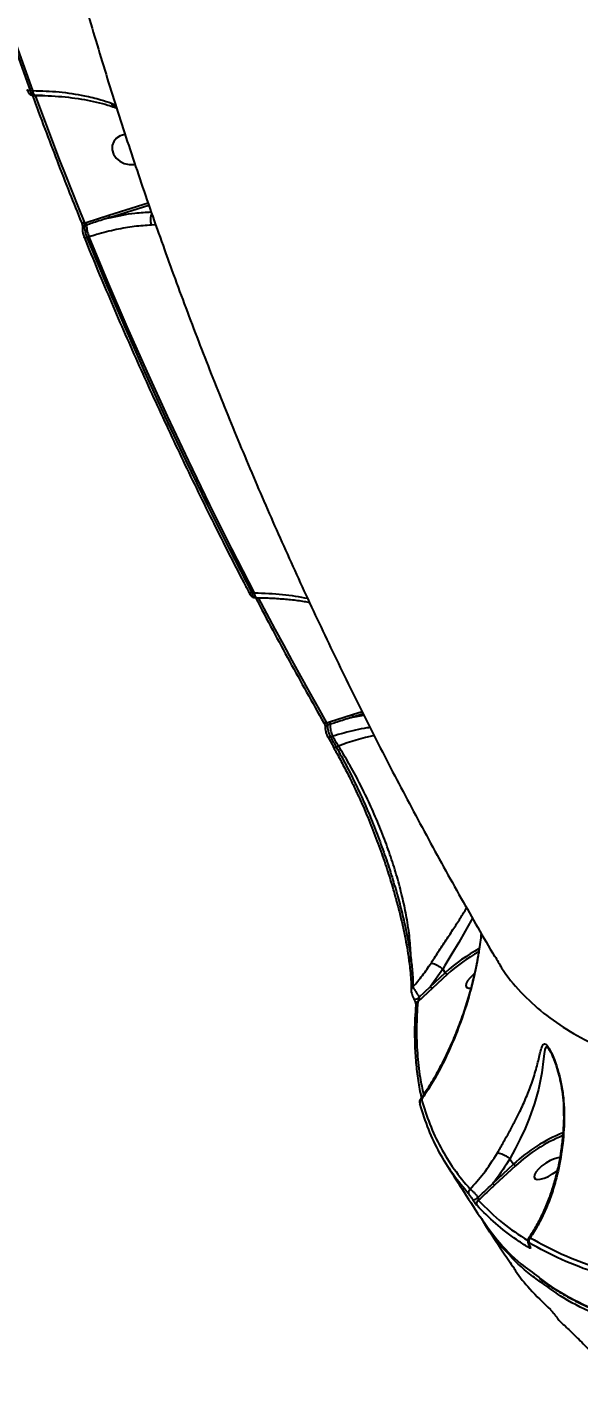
# Model space of a CAD drawing. Header units: millimetres. Extents: x -4153 to 4002, y -5023 to 3197.
# Drawn here: x -1524.8 to -1384, y -1678.3 to -1330.1 of the extents above; entities that cross this region are included whole.
import ezdxf

# ---------------------------------------------------------------- set-up
doc = ezdxf.new("R2010")
doc.units = ezdxf.units.MM
for name, color, linetype in [('DIKOM_ОБЪЕКТ', 7, 'Continuous'), ('DIKOM_РАЗМЕР_ЗОНА', 7, 'Continuous'), ('DIKOM_РАЗМЕР_ОБЪЕКТА', 7, 'Continuous')]:
    doc.layers.add(name, color=color, linetype=linetype)
doc.styles.add('style1', font='arialbd.ttf', dxfattribs={"width": 0.8})
doc.dimstyles.new('1-50', dxfattribs={"dimtxt": 300, "dimasz": 200, "dimexe": 100, "dimexo": 0, "dimgap": 100, "dimtad": 1, "dimtxsty": 'style1', "dimcen": 200, "dimclrd": 7, "dimclre": 7, "dimclrt": 7, "dimadec": 1, "dimazin": 2, "dimtfac": 1, "dimtmove": 0, "dimatfit": 2, "dimfxl": 0, "dimlwd": 25, "dimlwe": 18, "dimarcsym": 0})

# ---------------------------------------------------------------- blocks, each defined once
blk = doc.blocks.new('*D9')
at = {"layer": 'Defpoints', "color": 0, "transparency": 16777216}
for p in [(2370.19, 1747.32), (-2106.31, -2974.61), (1195.51, -2974.61)]:
    blk.add_point(p, dxfattribs=at)
at = {"layer": 'DIKOM_РАЗМЕР_ОБЪЕКТА', "color": 7, "lineweight": 18, "transparency": 16777216}
for p, q in [((2370.19, 1747.32), (-2206.31, 1747.32)), ((1195.51, -2974.61), (-2206.31, -2974.61))]:
    blk.add_line(p, q, dxfattribs=at)
at = {"layer": 'DIKOM_РАЗМЕР_ОБЪЕКТА', "color": 7, "lineweight": 25, "transparency": 16777216}
blk.add_line((-2106.31, 1547.32), (-2106.31, -2774.61), dxfattribs=at)
at = {"layer": 'DIKOM_РАЗМЕР_ОБЪЕКТА', "color": 7, "transparency": 16777216}
for points in [[(-2139.64, 1547.32), (-2072.98, 1547.32), (-2106.31, 1747.32)], [(-2139.64, -2774.61), (-2072.98, -2774.61), (-2106.31, -2974.61)]]:
    blk.add_solid(points, dxfattribs=at)
at = {"layer": 'DIKOM_РАЗМЕР_ОБЪЕКТА', "color": 7, "transparency": 16777216, "insert": (-2359.48, -612.26), "char_height": 300, "attachment_point": 5, "rotation": 90, "style": 'style1'}
blk.add_mtext('{\\fArial|b0|i0|c204|p34;4700}', dxfattribs=at)
blk = doc.blocks.new('*D10')
at = {"layer": 'Defpoints', "color": 0, "transparency": 16777216}
for p in [(4001.69, -909.96), (-3216.31, -1859.46), (4001.69, -4923)]:
    blk.add_point(p, dxfattribs=at)
at = {"layer": 'DIKOM_РАЗМЕР_ЗОНА', "color": 7, "lineweight": 18, "transparency": 16777216}
for p, q in [((4001.69, -909.96), (4001.69, -5023)), ((-3216.31, -1859.46), (-3216.31, -5023))]:
    blk.add_line(p, q, dxfattribs=at)
at = {"layer": 'DIKOM_РАЗМЕР_ЗОНА', "color": 7, "lineweight": 25, "transparency": 16777216}
blk.add_line((-3016.31, -4923), (3801.69, -4923), dxfattribs=at)
at = {"layer": 'DIKOM_РАЗМЕР_ЗОНА', "color": 7, "transparency": 16777216}
for points in [[(-3016.31, -4889.67), (-3016.31, -4956.33), (-3216.31, -4923)], [(3801.69, -4889.67), (3801.69, -4956.33), (4001.69, -4923)]]:
    blk.add_solid(points, dxfattribs=at)
at = {"layer": 'DIKOM_РАЗМЕР_ЗОНА', "color": 7, "transparency": 16777216, "insert": (392.69, -4669.83), "char_height": 300, "attachment_point": 5, "style": 'style1'}
blk.add_mtext('{\\fArial|b0|i0|c204|p34;7200}', dxfattribs=at)
blk = doc.blocks.new('*D11')
at = {"layer": 'Defpoints', "color": 0, "transparency": 16777216}
for p in [(2631.36, 3197.31), (-3702.81, -4429.79), (2071.05, -4429.79)]:
    blk.add_point(p, dxfattribs=at)
at = {"layer": 'DIKOM_РАЗМЕР_ЗОНА', "color": 7, "lineweight": 18, "transparency": 16777216}
for p, q in [((2631.36, 3197.31), (-3802.81, 3197.31)), ((2071.05, -4429.79), (-3802.81, -4429.79))]:
    blk.add_line(p, q, dxfattribs=at)
at = {"layer": 'DIKOM_РАЗМЕР_ЗОНА', "color": 7, "lineweight": 25, "transparency": 16777216}
blk.add_line((-3702.81, 2997.31), (-3702.81, -4229.79), dxfattribs=at)
at = {"layer": 'DIKOM_РАЗМЕР_ЗОНА', "color": 7, "transparency": 16777216}
for points in [[(-3736.14, 2997.31), (-3669.48, 2997.31), (-3702.81, 3197.31)], [(-3736.14, -4229.79), (-3669.48, -4229.79), (-3702.81, -4429.79)]]:
    blk.add_solid(points, dxfattribs=at)
at = {"layer": 'DIKOM_РАЗМЕР_ЗОНА', "color": 7, "transparency": 16777216, "insert": (-3955.98, -616.24), "char_height": 300, "attachment_point": 5, "rotation": 90, "style": 'style1'}
blk.add_mtext('{\\fArial|b0|i0|c204|p34;7600}', dxfattribs=at)
blk = doc.blocks.new('*D12')
at = {"layer": 'Defpoints', "color": 0, "transparency": 16777216}
for p in [(-1688.31, 690.56), (2486.69, 690.56), (-1688.31, -3442.2)]:
    blk.add_point(p, dxfattribs=at)
at = {"layer": 'DIKOM_РАЗМЕР_ОБЪЕКТА', "color": 7, "lineweight": 18, "transparency": 16777216}
for p, q in [((-1688.31, 690.56), (-1688.31, -3542.2)), ((2486.69, 690.56), (2486.69, -3542.2))]:
    blk.add_line(p, q, dxfattribs=at)
at = {"layer": 'DIKOM_РАЗМЕР_ОБЪЕКТА', "color": 7, "lineweight": 25, "transparency": 16777216}
blk.add_line((2286.69, -3442.2), (-1488.31, -3442.2), dxfattribs=at)
at = {"layer": 'DIKOM_РАЗМЕР_ОБЪЕКТА', "color": 7, "transparency": 16777216}
for points in [[(-1488.31, -3408.87), (-1488.31, -3475.54), (-1688.31, -3442.2)], [(2286.69, -3408.87), (2286.69, -3475.54), (2486.69, -3442.2)]]:
    blk.add_solid(points, dxfattribs=at)
at = {"layer": 'DIKOM_РАЗМЕР_ОБЪЕКТА', "color": 7, "transparency": 16777216, "insert": (399.19, -3189.03), "char_height": 300, "attachment_point": 5, "style": 'style1'}
blk.add_mtext('{\\fArial|b0|i0|c204|p34;4175}', dxfattribs=at)

msp = doc.modelspace()

# ---------------------------------------------------------------- linework, layer by layer
at = {"layer": 'DIKOM_ОБЪЕКТ', "color": 7, "linetype": 'Continuous'}
for p, q in [((-1524.062, -1346.232), (-1523.401, -1346.231)), ((-1523.383, -1347.464), (-1522.962, -1347.463)), ((-1522.962, -1347.463), (-1522.976, -1347.462)), ((-1522.659, -1347.512), (-1522.792, -1347.513)), ((-1520.944, -1347.519), (-1522.659, -1347.512)), ((-1503.335, -1349.444), (-1502.219, -1350.017)), ((-1502.595, -1350.514), (-1501.995, -1350.739)), ((-1503.977, -1378.052), (-1493.973, -1374.915)), ((-1509.784, -1379.913), (-1503.977, -1378.052)), ((-1493.753, -1375.545), (-1503.856, -1378.713)), ((-1510.24, -1380.056), (-1509.784, -1379.913)), ((-1509.652, -1380.526), (-1510.178, -1380.691)), ((-1492.029, -1380.493), (-1493.102, -1380.61)), ((-1510.334, -1383.648), (-1510.339, -1383.633)), ((-1508.99, -1383.592), (-1509.582, -1383.777)), ((-1468.223, -1474.452), (-1468.226, -1474.444)), ((-1467.509, -1474.497), (-1466.824, -1474.496)), ((-1466.657, -1475.729), (-1466.386, -1475.728)), ((-1466.386, -1475.728), (-1466.404, -1475.726)), ((-1448.42, -1507.712), (-1447.625, -1507.463)), ((-1447.625, -1507.463), (-1441.831, -1505.606)), ((-1441.831, -1505.606), (-1439.359, -1504.831)), ((-1439.052, -1505.434), (-1441.71, -1506.267)), ((-1441.71, -1506.267), (-1438.907, -1505.718)), ((-1447.493, -1508.076), (-1448.188, -1508.294)), ((-1446.831, -1511.142), (-1447.421, -1511.327)), ((-1448.116, -1511.315), (-1448.121, -1511.307)), ((-1448.116, -1511.315), (-1446.651, -1513.878)), ((-1445.957, -1513.887), (-1445.399, -1513.646)), ((-1427.299, -1568.842), (-1427.298, -1568.877)), ((-1418.723, -1570.628), (-1421.913, -1575.059)), ((-1421.913, -1575.059), (-1418.131, -1571.54)), ((-1417.606, -1571.95), (-1421.389, -1575.469)), ((-1418.725, -1570.626), (-1418.723, -1570.628)), ((-1418.723, -1570.628), (-1418.131, -1571.54)), ((-1421.389, -1575.469), (-1425.151, -1578.95)), ((-1424.751, -1577.772), (-1421.913, -1575.059)), ((-1426.086, -1578.323), (-1426.09, -1578.316)), ((-1391.521, -1591.356), (-1391.595, -1591.252)), ((-1401.598, -1619.023), (-1401.595, -1619.026)), ((-1401.595, -1619.026), (-1400.691, -1620.418)), ((-1405.961, -1625.321), (-1400.691, -1620.418)), ((-1400.166, -1620.829), (-1405.436, -1625.731)), ((-1408.215, -1635.431), (-1407.97, -1635.805))]:
    msp.add_line(p, q, dxfattribs=at)
at = {"layer": 'DIKOM_ОБЪЕКТ', "color": 7, "linetype": 'Continuous', "flags": 128}
for points in [[(-1553.149, -1252.299), (-1550.04, -1264.114), (-1546.779, -1275.912), (-1543.367, -1287.689), (-1539.805, -1299.446), (-1536.093, -1311.181), (-1532.231, -1322.891), (-1528.221, -1334.575), (-1524.062, -1346.232)], [(-1523.401, -1346.231), (-1527.57, -1334.551), (-1531.589, -1322.843), (-1535.459, -1311.11), (-1539.179, -1299.352), (-1542.748, -1287.572), (-1546.166, -1275.77), (-1549.432, -1263.949), (-1552.547, -1252.11)], [(-1524.062, -1346.232), (-1524.237, -1346.257), (-1524.399, -1346.263), (-1524.542, -1346.25), (-1524.662, -1346.217), (-1524.753, -1346.166), (-1524.813, -1346.099), (-1524.828, -1346.067)], [(-1522.792, -1347.513), (-1522.967, -1347.538), (-1523.129, -1347.544), (-1523.273, -1347.531), (-1523.393, -1347.498), (-1523.484, -1347.447), (-1523.543, -1347.379), (-1523.557, -1347.35)], [(-1522.792, -1347.513), (-1521.286, -1351.594), (-1519.762, -1355.671), (-1518.22, -1359.745), (-1516.66, -1363.815), (-1515.082, -1367.881), (-1513.486, -1371.943), (-1511.872, -1376.002), (-1510.24, -1380.056)], [(-1499.951, -1357.471), (-1501.106, -1357.807), (-1502.072, -1358.426), (-1502.769, -1359.277), (-1503.143, -1360.292), (-1503.162, -1361.388), (-1502.825, -1362.476), (-1502.159, -1363.469), (-1501.218, -1364.286), (-1500.079, -1364.861), (-1498.833, -1365.146), (-1497.582, -1365.12), (-1497.312, -1365.071)], [(-1510.24, -1380.056), (-1510.413, -1380.087), (-1510.574, -1380.098), (-1510.715, -1380.089), (-1510.833, -1380.06), (-1510.923, -1380.012), (-1510.982, -1379.947), (-1510.993, -1379.924)], [(-1509.582, -1383.777), (-1509.754, -1383.808), (-1509.914, -1383.82), (-1510.055, -1383.812), (-1510.173, -1383.783), (-1510.263, -1383.736), (-1510.322, -1383.672), (-1510.334, -1383.648)], [(-1509.582, -1383.777), (-1504.822, -1395.249), (-1499.919, -1406.687), (-1494.872, -1418.088), (-1489.682, -1429.451), (-1484.35, -1440.775), (-1478.877, -1452.058), (-1473.263, -1463.3), (-1467.509, -1474.497)], [(-1466.824, -1474.496), (-1472.592, -1463.276), (-1478.219, -1452.012), (-1483.705, -1440.706), (-1489.049, -1429.359), (-1494.25, -1417.973), (-1499.308, -1406.548), (-1504.222, -1395.088), (-1508.99, -1383.592)], [(-1467.509, -1474.497), (-1467.675, -1474.543), (-1467.829, -1474.568), (-1467.964, -1474.572), (-1468.077, -1474.555), (-1468.162, -1474.518), (-1468.218, -1474.461), (-1468.223, -1474.452)], [(-1465.841, -1475.777), (-1463.726, -1479.79), (-1461.593, -1483.797), (-1459.442, -1487.798), (-1457.273, -1491.794), (-1455.087, -1495.783), (-1452.882, -1499.765), (-1450.66, -1503.742), (-1448.42, -1507.712)], [(-1448.42, -1507.712), (-1448.584, -1507.763), (-1448.735, -1507.794), (-1448.868, -1507.803), (-1448.979, -1507.789), (-1449.062, -1507.755), (-1449.115, -1507.7), (-1449.117, -1507.698)], [(-1445.399, -1513.646), (-1445.579, -1513.333), (-1445.758, -1513.02), (-1445.937, -1512.707), (-1446.116, -1512.394), (-1446.295, -1512.081), (-1446.474, -1511.768), (-1446.653, -1511.455), (-1446.831, -1511.142)], [(-1447.421, -1511.327), (-1447.584, -1511.378), (-1447.735, -1511.409), (-1447.867, -1511.418), (-1447.977, -1511.406), (-1448.061, -1511.372), (-1448.115, -1511.318), (-1448.116, -1511.315)], [(-1447.421, -1511.327), (-1447.239, -1511.647), (-1447.056, -1511.967), (-1446.873, -1512.287), (-1446.69, -1512.607), (-1446.507, -1512.927), (-1446.324, -1513.247), (-1446.14, -1513.567), (-1445.957, -1513.887)], [(-1446.633, -1513.903), (-1446.649, -1513.88), (-1446.651, -1513.877)], [(-1411.197, -1557.516), (-1411.519, -1558.182), (-1413, -1560.92), (-1414.686, -1563.853), (-1416.397, -1566.734), (-1418.18, -1569.708), (-1418.725, -1570.625), (-1418.725, -1570.626), (-1418.725, -1570.626)], [(-1410.717, -1571.861), (-1410.9, -1572.006), (-1411.776, -1572.803), (-1412.428, -1573.588), (-1412.802, -1574.297), (-1412.868, -1574.874), (-1412.621, -1575.271), (-1412.081, -1575.456), (-1411.623, -1575.457)], [(-1426.817, -1575.808), (-1426.819, -1575.835), (-1426.82, -1575.867)], [(-1391.595, -1591.252), (-1391.952, -1590.748), (-1392.4, -1590.566), (-1392.72, -1591.18), (-1392.891, -1592.21), (-1393.035, -1593.507), (-1393.492, -1597.119), (-1394.336, -1601.379), (-1395.322, -1604.914), (-1396.683, -1608.748), (-1397.752, -1611.311), (-1398.981, -1613.961), (-1400.252, -1616.487), (-1401.598, -1619.023), (-1401.598, -1619.023), (-1401.598, -1619.023)], [(-1424.504, -1605.199), (-1424.581, -1605.042), (-1424.604, -1604.974)], [(-1388.812, -1618.725), (-1389.275, -1618.776), (-1390.249, -1619.042), (-1391.33, -1619.509), (-1392.43, -1620.14), (-1393.46, -1620.885), (-1394.336, -1621.682), (-1394.988, -1622.467), (-1395.362, -1623.176), (-1395.428, -1623.753), (-1395.181, -1624.15), (-1394.642, -1624.335), (-1393.852, -1624.293), (-1392.877, -1624.028), (-1391.796, -1623.56), (-1390.696, -1622.929), (-1389.666, -1622.185), (-1389.49, -1622.038)], [(-1396.625, -1641.202), (-1396.669, -1641.159), (-1396.693, -1641.123)]]:
    msp.add_lwpolyline(points, dxfattribs=at)
at = {"layer": 'DIKOM_ОБЪЕКТ', "color": 7, "linetype": 'Continuous'}
for centre, radius, start, end in [((-1521.777, -1346.359), 1.629, 175.48925, 222.59479), ((-1504.871, -1378.557), 1.027, 351.23716, 29.44526), ((-1509.993, -1381.419), 0.751, 104.24456, 169.86405), ((-1510.791, -1380.451), 1.142, 356.21339, 28.09781), ((-1503.948, -1380.9), 5.716, 176.24714, 208.09144), ((-1465.172, -1474.619), 1.656, 175.74191, 221.95859), ((-1448.634, -1508.001), 1.144, 356.26142, 28.09235), ((-1442.726, -1506.111), 1.028, 351.26897, 29.41344), ((-1447.992, -1509.03), 0.761, 104.87957, 171.39409), ((-1441.793, -1508.451), 5.711, 176.23328, 208.10529), ((-1421.384, -1578.07), 68.755, 102.39244, 110.44414), ((-1446.309, -1513.304), 0.681, 241.54781, 301.07998), ((-1388.889, -1603.581), 43.379, 118.26315, 132.38393), ((-1389.321, -1602.932), 41.951, 118.8399, 132.39487), ((-1426.532, -1568.919), 0.771, 113.45412, 174.22843), ((-1417.362, -1571.098), 0.886, 209.88026, 254.01722), ((-1425.976, -1575.904), 0.846, 117.36817, 173.45212), ((-1421.145, -1574.618), 0.886, 209.86107, 254.03642), ((-1426.128, -1576.332), 1.992, 271.19358, 313.71587), ((-1424.77, -1579.738), 0.875, 115.8075, 173.28315), ((-1423.694, -1604.744), 0.938, 121.53097, 194.16755), ((-1372.104, -1651.515), 42.24, 112.18421, 132.59226), ((-1372.306, -1651.2), 41.215, 112.56518, 132.53147), ((-1399.923, -1619.978), 0.885, 209.83826, 254.05923), ((-1405.193, -1624.88), 0.885, 209.85722, 254.07257), ((-1411.215, -1627.606), 0.988, 124.923, 210.12131), ((-1411.387, -1627.226), 2.362, 278.75002, 314.00432), ((-1409.139, -1630.49), 0.994, 122.72974, 210.12872), ((-1395.751, -1640.053), 1.036, 128.36812, 210.19227), ((-1395.772, -1641.34), 0.967, 168.76952, 211.66048)]:
    msp.add_arc(centre, radius, start, end, dxfattribs=at)
for points, knots in [([(-1543.28, -1158.409), (-1543.157, -1159.554), (-1542.406, -1166.54), (-1540.721, -1179.349), (-1538.211, -1196.834), (-1535.36, -1214.298), (-1532.204, -1231.741), (-1528.734, -1249.156), (-1524.953, -1266.538), (-1520.862, -1283.884), (-1516.461, -1301.189), (-1511.751, -1318.447), (-1506.732, -1335.654), (-1501.408, -1352.806), (-1495.777, -1369.897), (-1489.842, -1386.923), (-1483.603, -1403.879), (-1477.064, -1420.761), (-1470.224, -1437.563), (-1463.086, -1454.281), (-1455.651, -1470.91), (-1447.921, -1487.446), (-1439.898, -1503.883), (-1431.586, -1520.218), (-1422.98, -1536.443), (-1414.322, -1552.175), (-1408.402, -1562.433), (-1405.553, -1567.37)], [0, 0, 0, 0, 0.0080362, 0.0490173, 0.0900368, 0.1310958, 0.1721951, 0.213335, 0.2545163, 0.2957395, 0.3370051, 0.3783137, 0.4196651, 0.46106, 0.5024979, 0.543979, 0.5855037, 0.627071, 0.6686811, 0.7103338, 0.7520289, 0.7937651, 0.8355423, 0.8773601, 0.9192178, 0.9611142, 1, 1, 1, 1]), ([(-1524.821, -1346.053), (-1524.753, -1346.235), (-1524.604, -1346.63), (-1524.324, -1347.047), (-1523.923, -1347.351), (-1523.588, -1347.478), (-1523.416, -1347.454), (-1523.384, -1347.449)], [0, 0, 0, 0, 0.2554973, 0.5558553, 0.7774223, 0.9589783, 1, 1, 1, 1]), ([(-1524.062, -1346.232), (-1524.047, -1346.286), (-1523.967, -1346.576), (-1523.804, -1347.018), (-1523.579, -1347.401), (-1523.446, -1347.435), (-1523.383, -1347.452)], [0, 0, 0, 0, 0.0738647, 0.3970021, 0.7148669, 1, 1, 1, 1]), ([(-1523.489, -1347.531), (-1522.444, -1350.358), (-1519.372, -1358.669), (-1515.199, -1369.467), (-1512, -1377.42), (-1510.993, -1379.924)], [0, 0, 0, 0, 0.2609971, 0.7673247, 1, 1, 1, 1]), ([(-1523.401, -1346.231), (-1521.15, -1346.308), (-1516.585, -1346.464), (-1510.797, -1347.363), (-1506.4, -1348.412), (-1504.223, -1349.145), (-1503.335, -1349.444)], [0, 0, 0, 0, 0.3072578, 0.6233207, 0.8463586, 1, 1, 1, 1]), ([(-1522.975, -1347.499), (-1522.103, -1347.5), (-1520.036, -1347.504), (-1516.855, -1347.692), (-1513.455, -1348.031), (-1510.189, -1348.523), (-1507.103, -1349.162), (-1504.554, -1349.821), (-1503.131, -1350.315), (-1502.592, -1350.503)], [0, 0, 0, 0, 0.1155372, 0.273943, 0.4326218, 0.5909278, 0.748383, 0.9046042, 1, 1, 1, 1]), ([(-1502.575, -1350.475), (-1502.724, -1350.394), (-1503.024, -1350.231), (-1503.226, -1349.833), (-1503.31, -1349.553), (-1503.326, -1349.482), (-1503.335, -1349.444)], [0, 0, 0, 0, 0.42551588, 0.86161315, 0.92664173, 1, 1, 1, 1]), ([(-1503.856, -1378.713), (-1504.152, -1378.803), (-1505.632, -1379.252), (-1507.556, -1379.868), (-1509.199, -1380.384), (-1509.652, -1380.526)], [0, 0, 0, 0, 0.15330835, 0.76655507, 1, 1, 1, 1]), ([(-1503.856, -1378.713), (-1502.748, -1378.472), (-1500.524, -1377.989), (-1496.883, -1377.427), (-1494.539, -1377.308), (-1493.163, -1377.239)], [0, 0, 0, 0, 0.2906243, 0.5837213, 1, 1, 1, 1]), ([(-1493.01, -1377.677), (-1493.04, -1377.718), (-1493.211, -1377.954), (-1493.369, -1378.559), (-1493.435, -1379.396), (-1493.316, -1380.058), (-1493.178, -1380.444), (-1493.12, -1380.57), (-1493.102, -1380.61)], [0, 0, 0, 0, 0.0565483, 0.3234274, 0.5902482, 0.8570756, 0.9558739, 1, 1, 1, 1]), ([(-1510.993, -1379.928), (-1510.985, -1379.946), (-1510.943, -1380.042), (-1510.865, -1380.289), (-1510.78, -1380.634), (-1510.733, -1380.957), (-1510.723, -1381.165), (-1510.729, -1381.266), (-1510.73, -1381.274), (-1510.731, -1381.276)], [0, 0, 0, 0, 0.04491182, 0.2394191, 0.45640413, 0.6768287, 0.8427584, 0.96707531, 1, 1, 1, 1]), ([(-1510.719, -1381.289), (-1510.733, -1381.401), (-1510.775, -1381.73), (-1510.734, -1382.208), (-1510.645, -1382.567), (-1510.62, -1382.665)], [0, 0, 0, 0, 0.2719358, 0.8012136, 1, 1, 1, 1]), ([(-1510.24, -1380.056), (-1510.23, -1380.108), (-1510.209, -1380.212), (-1510.187, -1380.386), (-1510.176, -1380.548), (-1510.175, -1380.645), (-1510.177, -1380.685), (-1510.178, -1380.691)], [0, 0, 0, 0, 0.24425485, 0.48565794, 0.72462624, 0.96170844, 1, 1, 1, 1]), ([(-1510.178, -1380.691), (-1510.181, -1380.72), (-1510.208, -1380.929), (-1510.208, -1381.412), (-1510.094, -1382.2), (-1509.882, -1383.037), (-1509.682, -1383.53), (-1509.582, -1383.777)], [0, 0, 0, 0, 0.0387567, 0.2783449, 0.518616, 0.7594389, 1, 1, 1, 1]), ([(-1493.102, -1380.61), (-1494.543, -1380.689), (-1497.369, -1380.844), (-1502.123, -1381.692), (-1506.03, -1382.671), (-1508.368, -1383.398), (-1508.99, -1383.592)], [0, 0, 0, 0, 0.302894, 0.5944613, 0.8920233, 1, 1, 1, 1]), ([(-1510.62, -1382.665), (-1510.585, -1382.84), (-1510.517, -1383.184), (-1510.389, -1383.482), (-1510.326, -1383.629)], [0, 0, 0, 0, 0.5082137, 1, 1, 1, 1]), ([(-1510.334, -1383.648), (-1509.157, -1386.511), (-1505.744, -1394.814), (-1499.872, -1408.503), (-1492.626, -1424.687), (-1485.088, -1440.793), (-1477.402, -1456.534), (-1471.716, -1467.735), (-1468.664, -1473.602), (-1468.222, -1474.452)], [0, 0, 0, 0, 0.0934444, 0.2709215, 0.4484024, 0.6258822, 0.8033638, 0.9715045, 1, 1, 1, 1]), ([(-1468.215, -1474.436), (-1468.119, -1474.617), (-1467.904, -1475.024), (-1467.52, -1475.427), (-1467.065, -1475.703), (-1466.766, -1475.709), (-1466.66, -1475.71)], [0, 0, 0, 0, 0.2679487, 0.6028804, 0.8594737, 1, 1, 1, 1]), ([(-1467.509, -1474.497), (-1467.482, -1474.57), (-1467.367, -1474.877), (-1467.149, -1475.316), (-1466.877, -1475.673), (-1466.726, -1475.701), (-1466.657, -1475.715)], [0, 0, 0, 0, 0.1007578, 0.4241, 0.7335534, 1, 1, 1, 1]), ([(-1466.824, -1474.496), (-1464.397, -1474.583), (-1459.679, -1474.752), (-1455.36, -1475.522), (-1453.264, -1475.895)], [0, 0, 0, 0, 0.5144582, 1, 1, 1, 1]), ([(-1466.553, -1475.734), (-1465.085, -1478.516), (-1460.827, -1486.583), (-1455.012, -1497.237), (-1450.591, -1505.083), (-1449.117, -1507.698)], [0, 0, 0, 0, 0.2597914, 0.7532302, 1, 1, 1, 1]), ([(-1466.407, -1475.789), (-1465.873, -1475.786), (-1464.096, -1475.774), (-1461.135, -1475.917), (-1457.566, -1476.221), (-1454.766, -1476.568), (-1453.22, -1476.86), (-1452.773, -1476.945)], [0, 0, 0, 0, 0.1116977, 0.3714072, 0.6324511, 0.8937368, 1, 1, 1, 1]), ([(-1405.421, -1567.296), (-1404.879, -1568.297), (-1403.077, -1571.625), (-1398.966, -1576.506), (-1393.159, -1581.949), (-1386.406, -1586.623), (-1378.671, -1590.653), (-1369.92, -1593.983), (-1360.165, -1596.587), (-1349.615, -1598.409), (-1338.327, -1599.458), (-1326.37, -1599.764), (-1313.552, -1599.33), (-1299.882, -1598.127), (-1285.389, -1596.14), (-1270.382, -1593.41), (-1254.924, -1589.962), (-1239.088, -1585.838), (-1222.624, -1580.971), (-1205.564, -1575.347), (-1187.955, -1568.966), (-1170.169, -1561.962), (-1152.269, -1554.373), (-1134.322, -1546.245), (-1116.052, -1537.453), (-1097.51, -1528), (-1078.755, -1517.903), (-1061.499, -1508.112), (-1045.769, -1498.808), (-1036.327, -1492.958), (-1031.601, -1490.03)], [0, 0, 0, 0, 0.0161442, 0.0536236, 0.0900464, 0.1264971, 0.1629199, 0.2003996, 0.2379097, 0.2753895, 0.3118388, 0.348316, 0.3847652, 0.4222706, 0.4598059, 0.497311, 0.5338203, 0.5703573, 0.6068668, 0.6444315, 0.6820268, 0.7195915, 0.7561916, 0.7928201, 0.8294208, 0.8670767, 0.9047633, 0.9424195, 0.9711828, 1, 1, 1, 1]), ([(-1449.116, -1507.702), (-1449.107, -1507.719), (-1449.054, -1507.804), (-1448.953, -1508.026), (-1448.84, -1508.335), (-1448.769, -1508.623), (-1448.744, -1508.81), (-1448.744, -1508.904), (-1448.744, -1508.905), (-1448.744, -1508.906)], [0, 0, 0, 0, 0.0438849, 0.2328824, 0.4424804, 0.6551625, 0.8134318, 0.9383411, 1, 1, 1, 1]), ([(-1448.42, -1507.712), (-1448.391, -1507.759), (-1448.331, -1507.852), (-1448.258, -1508.009), (-1448.207, -1508.158), (-1448.189, -1508.249), (-1448.188, -1508.289), (-1448.188, -1508.294)], [0, 0, 0, 0, 0.2401892, 0.4811283, 0.7221446, 0.9628493, 1, 1, 1, 1]), ([(-1441.71, -1506.267), (-1442.006, -1506.357), (-1443.486, -1506.806), (-1445.406, -1507.42), (-1447.044, -1507.935), (-1447.493, -1508.076)], [0, 0, 0, 0, 0.1536534, 0.7682873, 1, 1, 1, 1]), ([(-1448.731, -1508.918), (-1448.742, -1509.017), (-1448.777, -1509.351), (-1448.695, -1509.876), (-1448.541, -1510.304), (-1448.483, -1510.465)], [0, 0, 0, 0, 0.2081162, 0.7021239, 1, 1, 1, 1]), ([(-1448.483, -1510.465), (-1448.45, -1510.576), (-1448.359, -1510.875), (-1448.206, -1511.136), (-1448.11, -1511.301)], [0, 0, 0, 0, 0.3690647, 1, 1, 1, 1]), ([(-1448.188, -1508.294), (-1448.191, -1508.322), (-1448.214, -1508.529), (-1448.197, -1509.006), (-1448.044, -1509.783), (-1447.78, -1510.604), (-1447.541, -1511.086), (-1447.421, -1511.327)], [0, 0, 0, 0, 0.0371058, 0.2779208, 0.5187252, 0.7593064, 1, 1, 1, 1]), ([(-1437.283, -1508.909), (-1437.57, -1508.942), (-1439.645, -1509.181), (-1442.911, -1509.984), (-1445.885, -1510.862), (-1446.831, -1511.142)], [0, 0, 0, 0, 0.0983431, 0.7129737, 1, 1, 1, 1]), ([(-1446.68, -1513.933), (-1446.385, -1514.444), (-1445.478, -1516.019), (-1443.99, -1518.819), (-1442.29, -1522.155), (-1441.226, -1524.417), (-1440.726, -1525.477)], [0, 0, 0, 0, 0.14236533, 0.43904537, 0.7369268, 1, 1, 1, 1]), ([(-1445.957, -1513.887), (-1445.11, -1515.409), (-1443.412, -1518.458), (-1440.977, -1523.35), (-1438.656, -1528.398), (-1436.49, -1533.572), (-1434.491, -1538.79), (-1432.681, -1543.981), (-1431.084, -1549.073), (-1429.703, -1554.003), (-1428.496, -1558.926), (-1427.493, -1563.763), (-1427.057, -1566.729), (-1426.839, -1568.212)], [0, 0, 0, 0, 0.0886931, 0.1776663, 0.2663576, 0.3550675, 0.4440562, 0.5327615, 0.6211377, 0.7097984, 0.7981744, 0.8990862, 1, 1, 1, 1]), ([(-1426.839, -1568.212), (-1426.909, -1566.617), (-1427.049, -1563.428), (-1427.768, -1558.355), (-1428.778, -1553.296), (-1430.029, -1548.33), (-1431.556, -1543.24), (-1433.352, -1538.082), (-1435.387, -1532.924), (-1437.633, -1527.832), (-1440.073, -1522.88), (-1442.662, -1518.097), (-1444.488, -1515.128), (-1445.399, -1513.646)], [0, 0, 0, 0, 0.1033763, 0.206751, 0.2946088, 0.3827352, 0.4705931, 0.5587485, 0.6471802, 0.7353378, 0.823468, 0.9118723, 1, 1, 1, 1]), ([(-1394.201, -1649.32), (-1393.299, -1650.025), (-1389.986, -1652.612), (-1383.132, -1656.253), (-1373.772, -1660.195), (-1363.43, -1663.24), (-1352.267, -1665.479), (-1340.079, -1666.931), (-1326.869, -1667.561), (-1312.66, -1667.346), (-1297.938, -1666.303), (-1282.805, -1664.489), (-1267.362, -1661.978), (-1251.176, -1658.706), (-1234.272, -1654.654), (-1216.687, -1649.817), (-1198.561, -1644.227), (-1179.941, -1637.885), (-1160.881, -1630.809), (-1141.316, -1622.966), (-1121.293, -1614.351), (-1100.872, -1604.977), (-1080.501, -1595.048), (-1060.252, -1584.613), (-1040.187, -1573.728), (-1019.98, -1562.216), (-999.694, -1550.091), (-979.409, -1537.376), (-960.736, -1525.16), (-948.971, -1517.067), (-943.768, -1513.488)], [0, 0, 0, 0, 0.0140766, 0.0516775, 0.089248, 0.1257579, 0.1622958, 0.1988057, 0.2363761, 0.2739772, 0.3115476, 0.3467429, 0.3819632, 0.4171586, 0.4533005, 0.4894697, 0.5256114, 0.5621214, 0.5986595, 0.6351697, 0.67274, 0.7103412, 0.7479116, 0.7844216, 0.8209595, 0.8574694, 0.8950401, 0.9326413, 0.9702116, 1, 1, 1, 1]), ([(-1394.116, -1649.642), (-1393.513, -1650.087), (-1391.716, -1651.418), (-1388.449, -1653.432), (-1384.326, -1655.698), (-1379.929, -1657.773), (-1375.272, -1659.669), (-1370.364, -1661.377), (-1365.226, -1662.892), (-1359.875, -1664.205), (-1354.319, -1665.315), (-1348.557, -1666.225), (-1342.586, -1666.935), (-1336.406, -1667.447), (-1330.015, -1667.76), (-1323.412, -1667.874), (-1316.595, -1667.789), (-1309.56, -1667.507), (-1302.307, -1667.024), (-1294.847, -1666.344), (-1287.215, -1665.469), (-1279.436, -1664.399), (-1271.523, -1663.139), (-1263.467, -1661.688), (-1255.27, -1660.046), (-1246.931, -1658.214), (-1238.449, -1656.191), (-1229.825, -1653.978), (-1221.06, -1651.574), (-1212.152, -1648.981), (-1203.102, -1646.196), (-1193.919, -1643.223), (-1184.628, -1640.071), (-1175.257, -1636.748), (-1165.826, -1633.261), (-1156.338, -1629.612), (-1146.793, -1625.802), (-1137.189, -1621.829), (-1127.528, -1617.694), (-1117.809, -1613.397), (-1108.033, -1608.939), (-1098.199, -1604.32), (-1088.308, -1599.538), (-1078.365, -1594.597), (-1068.391, -1589.507), (-1058.42, -1584.285), (-1048.476, -1578.944), (-1038.568, -1573.488), (-1028.693, -1567.916), (-1018.851, -1562.229), (-1009.043, -1556.427), (-999.268, -1550.509), (-989.527, -1544.477), (-979.819, -1538.332), (-970.152, -1532.063), (-963.337, -1527.583), (-959.767, -1525.167), (-959.383, -1524.908)], [0, 0, 0, 0, 0.0093141, 0.027793, 0.0463396, 0.0649741, 0.0837158, 0.1025568, 0.1213783, 0.140095, 0.1587398, 0.1773319, 0.1958915, 0.2144378, 0.2329911, 0.2515655, 0.270181, 0.2888582, 0.3076179, 0.3264756, 0.3453279, 0.3640495, 0.3827101, 0.4013251, 0.4199093, 0.4384781, 0.4570465, 0.4756265, 0.494231, 0.5128758, 0.531575, 0.5503444, 0.5691364, 0.5878684, 0.606536, 0.6251541, 0.6437377, 0.6623022, 0.6808622, 0.6994315, 0.718021, 0.736646, 0.755322, 0.7740628, 0.7928535, 0.8116062, 0.8302854, 0.8489118, 0.8675003, 0.8860651, 0.9046218, 0.9231846, 0.941764, 0.9603745, 0.9790308, 0.9977481, 1, 1, 1, 1]), ([(-1430.672, -1552.611), (-1430.944, -1551.618), (-1431.67, -1548.961), (-1433.103, -1544.44), (-1434.94, -1539.143), (-1436.987, -1533.818), (-1438.9, -1529.201), (-1440.183, -1526.448), (-1440.67, -1525.403)], [0, 0, 0, 0, 0.11425427, 0.30567593, 0.49772024, 0.69038519, 0.88243729, 1, 1, 1, 1]), ([(-1430.761, -1552.492), (-1430.556, -1553.232), (-1430.032, -1555.132), (-1429.314, -1558.076), (-1428.592, -1561.321), (-1427.996, -1564.413), (-1427.57, -1566.938), (-1427.394, -1568.341), (-1427.33, -1568.844)], [0, 0, 0, 0, 0.1216557, 0.3123198, 0.5045468, 0.6978987, 0.8918151, 1, 1, 1, 1]), ([(-1421.727, -1569.048), (-1421.522, -1568.727), (-1420.687, -1567.42), (-1419.135, -1565.054), (-1417.114, -1562.009), (-1415.19, -1559.06), (-1413.654, -1556.67), (-1412.913, -1555.384), (-1412.665, -1554.954)], [0, 0, 0, 0, 0.067809, 0.2756724, 0.4836844, 0.6899082, 0.8962512, 1, 1, 1, 1]), ([(-1408.947, -1561.444), (-1409.096, -1562.999), (-1409.283, -1564.967), (-1409.656, -1566.822), (-1409.734, -1567.211)], [0, 0, 0, 0, 0.790366, 1, 1, 1, 1]), ([(-1427.306, -1568.877), (-1427.218, -1569.583), (-1427.021, -1571.17), (-1426.868, -1573.353), (-1426.8, -1574.962), (-1426.826, -1575.694), (-1426.83, -1575.808)], [0, 0, 0, 0, 0.2689565, 0.6038977, 0.9381613, 1, 1, 1, 1]), ([(-1426.839, -1568.212), (-1426.693, -1569.487), (-1426.399, -1572.054), (-1426.376, -1574.115), (-1426.365, -1575.153)], [0, 0, 0, 0, 0.4964866, 1, 1, 1, 1]), ([(-1426.365, -1575.153), (-1425.537, -1574.202), (-1423.876, -1572.292), (-1422.445, -1570.132), (-1421.727, -1569.048)], [0, 0, 0, 0, 0.4978565, 1, 1, 1, 1]), ([(-1409.773, -1567.362), (-1409.785, -1567.439), (-1410.035, -1569.029), (-1410.705, -1572.076), (-1411.819, -1576.526), (-1413.181, -1580.97), (-1414.768, -1585.405), (-1416.588, -1589.799), (-1418.623, -1594.13), (-1420.862, -1598.279), (-1422.818, -1601.546), (-1424.076, -1603.313), (-1424.476, -1603.874)], [0, 0, 0, 0, 0.0053433, 0.1105472, 0.2189659, 0.3318337, 0.4484609, 0.5684603, 0.6923315, 0.8185672, 0.9423165, 1, 1, 1, 1]), ([(-1409.734, -1567.211), (-1410.026, -1568.82), (-1410.679, -1572.423), (-1412.406, -1578.943), (-1414.992, -1586.663), (-1418.65, -1594.832), (-1421.842, -1600.46), (-1423.786, -1603.352), (-1424.185, -1603.945)], [0, 0, 0, 0, 0.1129104, 0.2529137, 0.4820086, 0.7116983, 0.940861, 1, 1, 1, 1]), ([(-1421.727, -1569.048), (-1421.702, -1569.051), (-1421.626, -1569.058), (-1421.368, -1569.106), (-1420.881, -1569.263), (-1420.166, -1569.608), (-1419.396, -1570.077), (-1418.958, -1570.435), (-1418.725, -1570.626)], [0, 0, 0, 0, 0.0342825, 0.106086, 0.3220795, 0.5380106, 0.7540205, 1, 1, 1, 1]), ([(-1426.809, -1575.867), (-1426.812, -1575.927), (-1426.829, -1576.232), (-1426.717, -1576.759), (-1426.486, -1577.488), (-1426.253, -1578.035), (-1426.097, -1578.292), (-1426.058, -1578.358)], [0, 0, 0, 0, 0.084281, 0.4266576, 0.6937326, 0.9215822, 1, 1, 1, 1]), ([(-1426.365, -1575.153), (-1426.257, -1575.344), (-1426.06, -1575.694), (-1425.598, -1576.444), (-1425.158, -1577.143), (-1424.89, -1577.558), (-1424.751, -1577.772)], [0, 0, 0, 0, 0.3312201, 0.6077989, 0.7982768, 1, 1, 1, 1]), ([(-1426.087, -1578.324), (-1426.052, -1578.389), (-1425.971, -1578.539), (-1425.854, -1578.808), (-1425.742, -1579.119), (-1425.663, -1579.418), (-1425.639, -1579.623), (-1425.64, -1579.639), (-1425.641, -1579.645)], [0, 0, 0, 0, 0.1050736, 0.2417986, 0.413573, 0.6312921, 0.8626674, 1, 1, 1, 1]), ([(-1425.611, -1579.637), (-1425.708, -1580.939), (-1425.933, -1583.949), (-1425.961, -1588.498), (-1425.754, -1593.303), (-1425.241, -1597.929), (-1424.716, -1601.313), (-1424.275, -1603.106), (-1424.188, -1603.462)], [0, 0, 0, 0, 0.1527548, 0.3533181, 0.5531657, 0.7520673, 0.9507982, 1, 1, 1, 1]), ([(-1425.151, -1578.95), (-1425.283, -1581.202), (-1425.546, -1585.705), (-1425.303, -1592.134), (-1424.716, -1597.825), (-1423.968, -1601.235), (-1423.648, -1602.69)], [0, 0, 0, 0, 0.2664132, 0.5328279, 0.8007067, 1, 1, 1, 1]), ([(-1424.751, -1577.772), (-1424.744, -1577.808), (-1424.732, -1577.87), (-1424.735, -1578.007), (-1424.775, -1578.223), (-1424.896, -1578.541), (-1425.036, -1578.789), (-1425.135, -1578.927), (-1425.151, -1578.95)], [0, 0, 0, 0, 0.0726025, 0.1228189, 0.2789839, 0.5490077, 0.9247079, 1, 1, 1, 1]), ([(-1404.817, -1617.523), (-1404.759, -1617.424), (-1404.248, -1616.542), (-1403.237, -1614.802), (-1401.793, -1612.254), (-1400.376, -1609.627), (-1398.852, -1606.597), (-1397.34, -1603.237), (-1395.881, -1599.415), (-1394.722, -1595.624), (-1394.058, -1592.798), (-1393.622, -1591.052), (-1393.295, -1590.071), (-1392.886, -1589.569), (-1392.292, -1589.844), (-1391.471, -1590.992), (-1390.467, -1593.103), (-1389.462, -1595.918), (-1388.62, -1599.102), (-1387.984, -1602.578), (-1387.839, -1605.059), (-1387.766, -1606.308)], [0, 0, 0, 0, 0.00563, 0.0501938, 0.0960224, 0.1433424, 0.1917751, 0.2623066, 0.3349961, 0.4257393, 0.5191869, 0.5587272, 0.5987862, 0.6438224, 0.6799313, 0.7160749, 0.7691299, 0.8232027, 0.8784514, 0.9388523, 1, 1, 1, 1]), ([(-1391.57, -1591.234), (-1391.555, -1591.255), (-1391.491, -1591.343), (-1391.257, -1591.739), (-1390.907, -1592.445), (-1390.458, -1593.492), (-1389.94, -1594.888), (-1389.366, -1596.691), (-1388.771, -1598.998), (-1388.261, -1601.768), (-1387.947, -1604.341), (-1387.932, -1605.949), (-1387.927, -1606.48)], [0, 0, 0, 0, 0.0165889, 0.0704776, 0.1358097, 0.2145988, 0.3091277, 0.4222201, 0.5584836, 0.7313891, 0.9111544, 1, 1, 1, 1]), ([(-1424.485, -1603.868), (-1424.53, -1603.939), (-1424.625, -1604.091), (-1424.678, -1604.341), (-1424.683, -1604.578), (-1424.656, -1604.78), (-1424.617, -1604.907), (-1424.598, -1604.972)], [0, 0, 0, 0, 0.1647561, 0.3478204, 0.5304532, 0.7589114, 1, 1, 1, 1]), ([(-1412.07, -1628.102), (-1413.465, -1626.434), (-1416.254, -1623.097), (-1419.64, -1617.547), (-1422.486, -1611.634), (-1423.831, -1607.344), (-1424.504, -1605.199)], [0, 0, 0, 0, 0.2490964, 0.4981934, 0.7490976, 1, 1, 1, 1]), ([(-1424.475, -1603.875), (-1424.434, -1603.851), (-1424.377, -1603.818), (-1424.226, -1603.917), (-1424.185, -1603.945)], [0, 0, 0, 0, 0.7250549, 1, 1, 1, 1]), ([(-1424.185, -1603.945), (-1423.519, -1606.07), (-1422.188, -1610.32), (-1419.364, -1616.21), (-1415.984, -1621.766), (-1413.182, -1625.119), (-1411.781, -1626.796)], [0, 0, 0, 0, 0.2490959, 0.4981938, 0.7490974, 1, 1, 1, 1]), ([(-1387.918, -1606.491), (-1387.904, -1606.888), (-1387.849, -1608.499), (-1387.962, -1611.305), (-1388.257, -1614.913), (-1388.776, -1618.515), (-1389.5, -1622.09), (-1390.434, -1625.604), (-1391.572, -1629.02), (-1392.908, -1632.314), (-1394.441, -1635.428), (-1395.779, -1637.8), (-1396.654, -1639.037), (-1396.903, -1639.389)], [0, 0, 0, 0, 0.0306082, 0.1243283, 0.2205922, 0.3195345, 0.421096, 0.52505, 0.6309455, 0.7382879, 0.8472895, 0.9565518, 1, 1, 1, 1]), ([(-1387.766, -1606.308), (-1387.757, -1607.754), (-1387.732, -1611.696), (-1388.377, -1617.944), (-1389.642, -1623.919), (-1391.143, -1628.71), (-1392.638, -1632.467), (-1394.367, -1636.022), (-1395.719, -1638.167), (-1396.395, -1639.24)], [0, 0, 0, 0, 0.1128024, 0.3073763, 0.506232, 0.6280294, 0.7498276, 0.8749127, 1, 1, 1, 1]), ([(-1387.766, -1606.308), (-1387.781, -1606.318), (-1387.868, -1606.378), (-1387.873, -1606.44), (-1387.877, -1606.491)], [0, 0, 0, 0, 0.1777947, 1, 1, 1, 1]), ([(-1411.781, -1626.796), (-1410.603, -1625.509), (-1408.027, -1622.695), (-1405.946, -1619.342), (-1404.817, -1617.523)], [0, 0, 0, 0, 0.45744939, 1, 1, 1, 1]), ([(-1401.595, -1619.026), (-1402.807, -1620.939), (-1404.185, -1623.117), (-1405.768, -1625.082), (-1405.961, -1625.321)], [0, 0, 0, 0, 0.8785837, 1, 1, 1, 1]), ([(-1404.817, -1617.523), (-1404.796, -1617.522), (-1404.663, -1617.517), (-1404.321, -1617.566), (-1403.699, -1617.771), (-1402.967, -1618.114), (-1402.221, -1618.55), (-1401.806, -1618.865), (-1401.598, -1619.023)], [0, 0, 0, 0, 0.0319284, 0.2048338, 0.4036602, 0.6024568, 0.8011994, 1, 1, 1, 1]), ([(-1417.705, -1620.566), (-1416.434, -1622.607), (-1413.673, -1627.041), (-1410.821, -1631.425), (-1409.281, -1633.791)], [0, 0, 0, 0, 0.4604128, 1, 1, 1, 1]), ([(-1409.746, -1628.925), (-1408.723, -1627.964), (-1407.453, -1626.77), (-1406.203, -1625.556), (-1405.961, -1625.321)], [0, 0, 0, 0, 0.8058635, 1, 1, 1, 1]), ([(-1405.436, -1625.731), (-1405.684, -1625.961), (-1407.093, -1627.269), (-1408.509, -1628.576), (-1409.676, -1629.653)], [0, 0, 0, 0, 0.17573627, 1, 1, 1, 1]), ([(-1411.028, -1629.561), (-1411.119, -1629.422), (-1411.302, -1629.143), (-1411.582, -1628.74), (-1411.835, -1628.391), (-1411.992, -1628.191), (-1412.055, -1628.118), (-1412.07, -1628.102)], [0, 0, 0, 0, 0.2211296, 0.4418782, 0.674515, 0.9251311, 1, 1, 1, 1]), ([(-1411.781, -1626.796), (-1411.747, -1626.814), (-1411.6, -1626.893), (-1411.265, -1627.155), (-1410.759, -1627.658), (-1410.23, -1628.267), (-1409.908, -1628.704), (-1409.746, -1628.925)], [0, 0, 0, 0, 0.07350348, 0.31983268, 0.55077147, 0.77343761, 1, 1, 1, 1]), ([(-1409.999, -1630.989), (-1410.013, -1630.973), (-1410.076, -1630.904), (-1410.23, -1630.711), (-1410.48, -1630.37), (-1410.757, -1629.973), (-1410.938, -1629.698), (-1411.028, -1629.561)], [0, 0, 0, 0, 0.0733255, 0.3225364, 0.5550627, 0.7773752, 1, 1, 1, 1]), ([(-1409.746, -1628.925), (-1409.727, -1628.972), (-1409.704, -1629.027), (-1409.67, -1629.143), (-1409.645, -1629.28), (-1409.638, -1629.459), (-1409.654, -1629.581), (-1409.672, -1629.64), (-1409.676, -1629.653)], [0, 0, 0, 0, 0.1598654, 0.1864827, 0.3964745, 0.6399425, 0.9172898, 1, 1, 1, 1]), ([(-1409.676, -1629.653), (-1407.702, -1631.635), (-1403.958, -1635.393), (-1399.281, -1638.485), (-1397.07, -1639.946)], [0, 0, 0, 0, 0.5273798, 1, 1, 1, 1]), ([(-1396.595, -1641.848), (-1396.821, -1641.708), (-1397.948, -1641.011), (-1400.961, -1639.01), (-1405.375, -1635.646), (-1408.456, -1632.542), (-1409.999, -1630.989)], [0, 0, 0, 0, 0.044144, 0.2207213, 0.6100156, 1, 1, 1, 1]), ([(-1409.229, -1633.756), (-1407.834, -1635.775), (-1404.83, -1640.124), (-1399.777, -1645.301), (-1395.77, -1648.189), (-1394.201, -1649.32)], [0, 0, 0, 0, 0.3453647, 0.7436843, 1, 1, 1, 1]), ([(-1392.848, -1651.127), (-1393.97, -1650.365), (-1397.603, -1647.898), (-1402.626, -1642.825), (-1406.799, -1638.001), (-1408.469, -1634.926), (-1408.745, -1634.417)], [0, 0, 0, 0, 0.1667566, 0.5398684, 0.9238177, 1, 1, 1, 1]), ([(-1407.825, -1636.027), (-1406.409, -1638.213), (-1404.14, -1641.717), (-1401.8, -1645.17), (-1400.921, -1646.469)], [0, 0, 0, 0, 0.62396495, 1, 1, 1, 1]), ([(-1396.884, -1639.412), (-1396.934, -1639.496), (-1397.041, -1639.671), (-1397.085, -1639.973), (-1397.061, -1640.286), (-1396.948, -1640.647), (-1396.797, -1640.965), (-1396.639, -1641.21), (-1396.612, -1641.251)], [0, 0, 0, 0, 0.1303905, 0.2748515, 0.4229381, 0.6122605, 0.9350065, 1, 1, 1, 1]), ([(-1396.864, -1639.412), (-1396.857, -1639.387), (-1396.81, -1639.242), (-1396.61, -1639.22), (-1396.425, -1639.237), (-1396.395, -1639.24)], [0, 0, 0, 0, 0.143715, 0.8609814, 1, 1, 1, 1]), ([(-1396.395, -1639.24), (-1393.764, -1640.67), (-1388.504, -1643.529), (-1379.426, -1646.937), (-1369.556, -1649.742), (-1362.219, -1650.991), (-1358.55, -1651.616)], [0, 0, 0, 0, 0.24859492, 0.49718967, 0.7485953, 1, 1, 1, 1]), ([(-1396.647, -1640.574), (-1396.723, -1640.541), (-1396.858, -1640.484), (-1396.885, -1640.622), (-1396.816, -1640.856), (-1396.689, -1641.086), (-1396.625, -1641.202)], [0, 0, 0, 0, 0.3292284, 0.5797694, 0.7886338, 1, 1, 1, 1]), ([(-1396.695, -1641.124), (-1396.669, -1641.168), (-1396.609, -1641.27), (-1396.562, -1641.374), (-1396.556, -1641.389), (-1396.554, -1641.396)], [0, 0, 0, 0, 0.2959328, 0.6777024, 1, 1, 1, 1]), ([(-1358.713, -1652.978), (-1362.35, -1652.359), (-1369.624, -1651.122), (-1379.496, -1648.334), (-1388.645, -1644.919), (-1393.98, -1642.022), (-1396.647, -1640.574)], [0, 0, 0, 0, 0.248595, 0.4971903, 0.7485952, 1, 1, 1, 1]), ([(-1396.625, -1641.202), (-1396.558, -1641.324), (-1396.426, -1641.565), (-1396.354, -1641.807), (-1396.389, -1641.93), (-1396.501, -1641.903), (-1396.586, -1641.853), (-1396.595, -1641.848)], [0, 0, 0, 0, 0.2148065, 0.4259388, 0.681755, 0.9641412, 1, 1, 1, 1]), ([(-1400.899, -1646.454), (-1400.653, -1646.851), (-1399.385, -1648.906), (-1396.302, -1652.703), (-1393.063, -1655.825), (-1391.259, -1657.564)], [0, 0, 0, 0, 0.0959255, 0.496292, 1, 1, 1, 1]), ([(-1374.927, -1660.753), (-1376.756, -1660.011), (-1381.683, -1658.012), (-1387.769, -1654.874), (-1391.513, -1652.112), (-1392.848, -1651.127)], [0, 0, 0, 0, 0.2752957, 0.741693, 1, 1, 1, 1]), ([(-1391.259, -1657.564), (-1391.243, -1657.579), (-1391.147, -1657.666), (-1390.929, -1657.898), (-1390.596, -1658.297), (-1390.29, -1658.691), (-1390.113, -1658.938), (-1390.025, -1659.062)], [0, 0, 0, 0, 0.0639223, 0.3885568, 0.6456148, 0.8223144, 1, 1, 1, 1]), ([(-1390.025, -1659.062), (-1389.933, -1659.191), (-1389.749, -1659.448), (-1389.424, -1659.865), (-1389.057, -1660.304), (-1388.857, -1660.503), (-1388.746, -1660.613)], [0, 0, 0, 0, 0.1849265, 0.3685468, 0.6500586, 1, 1, 1, 1]), ([(-1388.746, -1660.613), (-1388.063, -1661.251), (-1386.687, -1662.536), (-1384.926, -1664.273), (-1384.039, -1665.148)], [0, 0, 0, 0, 0.4964829, 1, 1, 1, 1]), ([(-1384.039, -1665.148), (-1383.013, -1666.176), (-1380.962, -1668.233), (-1377.576, -1671.742), (-1374.111, -1675.417), (-1370.628, -1679.197), (-1367.024, -1683.201), (-1363.344, -1687.394), (-1359.647, -1691.719), (-1355.986, -1696.124), (-1352.421, -1700.556), (-1348.976, -1704.97), (-1346.838, -1707.838), (-1345.771, -1709.27)], [0, 0, 0, 0, 0.1009663, 0.2019369, 0.2903375, 0.3790229, 0.4674241, 0.5561154, 0.6450899, 0.733782, 0.8224255, 0.9113564, 1, 1, 1, 1])]:
    msp.add_open_spline(points, degree=3, knots=knots, dxfattribs=at)

# ---------------------------------------------------------------- dimensions: what is measured, and where the dimension line sits
at = {"layer": 'DIKOM_РАЗМЕР_ЗОНА'}
dim = msp.add_linear_dim(base=(-3702.81, -4429.789), p1=(2631.356, 3197.305), p2=(2071.052, -4429.789), angle=90, text='{\\fArial|b0|i0|c204|p34;7600}', dimstyle='1-50', dxfattribs=at)
dim.commit()
dim.dimension.update_dxf_attribs({"geometry": '*D11', "text_midpoint": (-3702.81, -616.242), "dimtype": 160})
dim = msp.add_linear_dim(base=(4001.69, -4923), p1=(-3216.31, -1859.463), p2=(4001.69, -909.963), text='{\\fArial|b0|i0|c204|p34;7200}', dimstyle='1-50', dxfattribs=at)
dim.commit()
dim.dimension.update_dxf_attribs({"geometry": '*D10', "text_midpoint": (392.69, -4923), "dimtype": 160})
at = {"layer": 'DIKOM_РАЗМЕР_ОБЪЕКТА'}
dim = msp.add_linear_dim(base=(-2106.31, -2974.611), p1=(2370.191, 1747.316), p2=(1195.51, -2974.611), angle=90, text='{\\fArial|b0|i0|c204|p34;4700}', dimstyle='1-50', dxfattribs=at)
dim.commit()
dim.dimension.update_dxf_attribs({"geometry": '*D9', "text_midpoint": (-2106.31, -612.262), "dimtype": 160})
dim = msp.add_linear_dim(base=(-1688.31, -3442.202), p1=(2486.69, 690.555), p2=(-1688.31, 690.555), text='{\\fArial|b0|i0|c204|p34;<>}', dimstyle='1-50', dxfattribs=at)
dim.commit()
dim.dimension.update_dxf_attribs({"geometry": '*D12', "text_midpoint": (399.19, -3442.202), "dimtype": 160})

doc.saveas('drawing.dxf')
